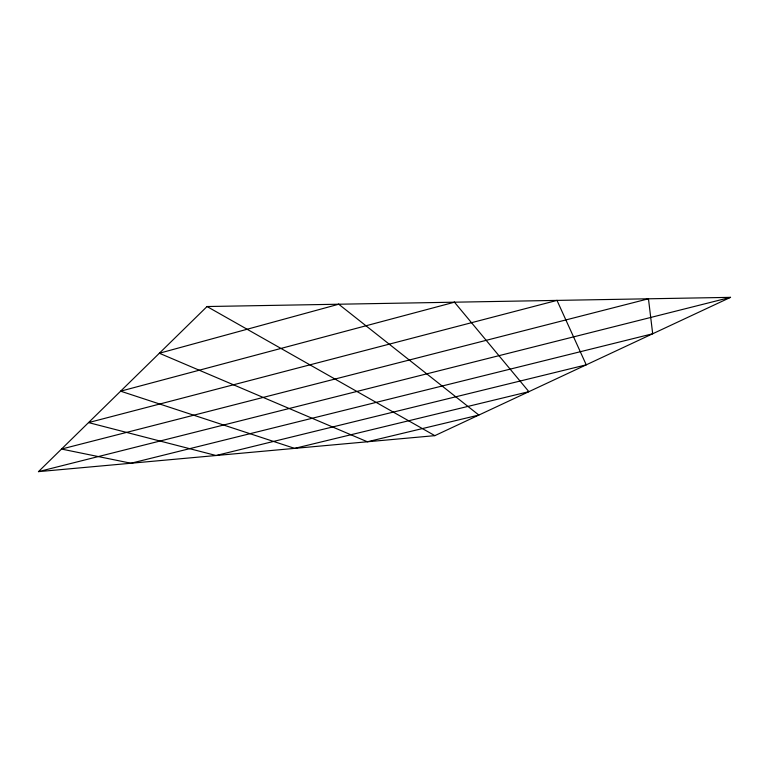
<?xml version="1.0" encoding="UTF-8"?>
<svg xmlns="http://www.w3.org/2000/svg" width="769" height="769" viewBox="0 0 769 769"><rect width="100%" height="100%" fill="white"/><g stroke="black" fill="none" stroke-linecap="round" stroke-linejoin="round"><path stroke-width="1.15" d="M38.45 471.647L207.044 306.533L730.55 297.353L434.841 435.648L38.45 471.647L730.55 297.353M207.044 306.533L434.841 435.648M338.716 304.226L159.356 353.24L367.351 441.771L478.856 415.058L338.716 304.226M454.46 302.198L120.618 391.171L294.642 448.375L528.88 391.661L454.46 302.198M556.996 300.4L88.531 422.594L216.099 455.508L586.247 364.842L556.996 300.4M648.459 298.795L61.51 449.058L130.99 463.236L652.689 333.765L648.459 298.795"/></g></svg>
